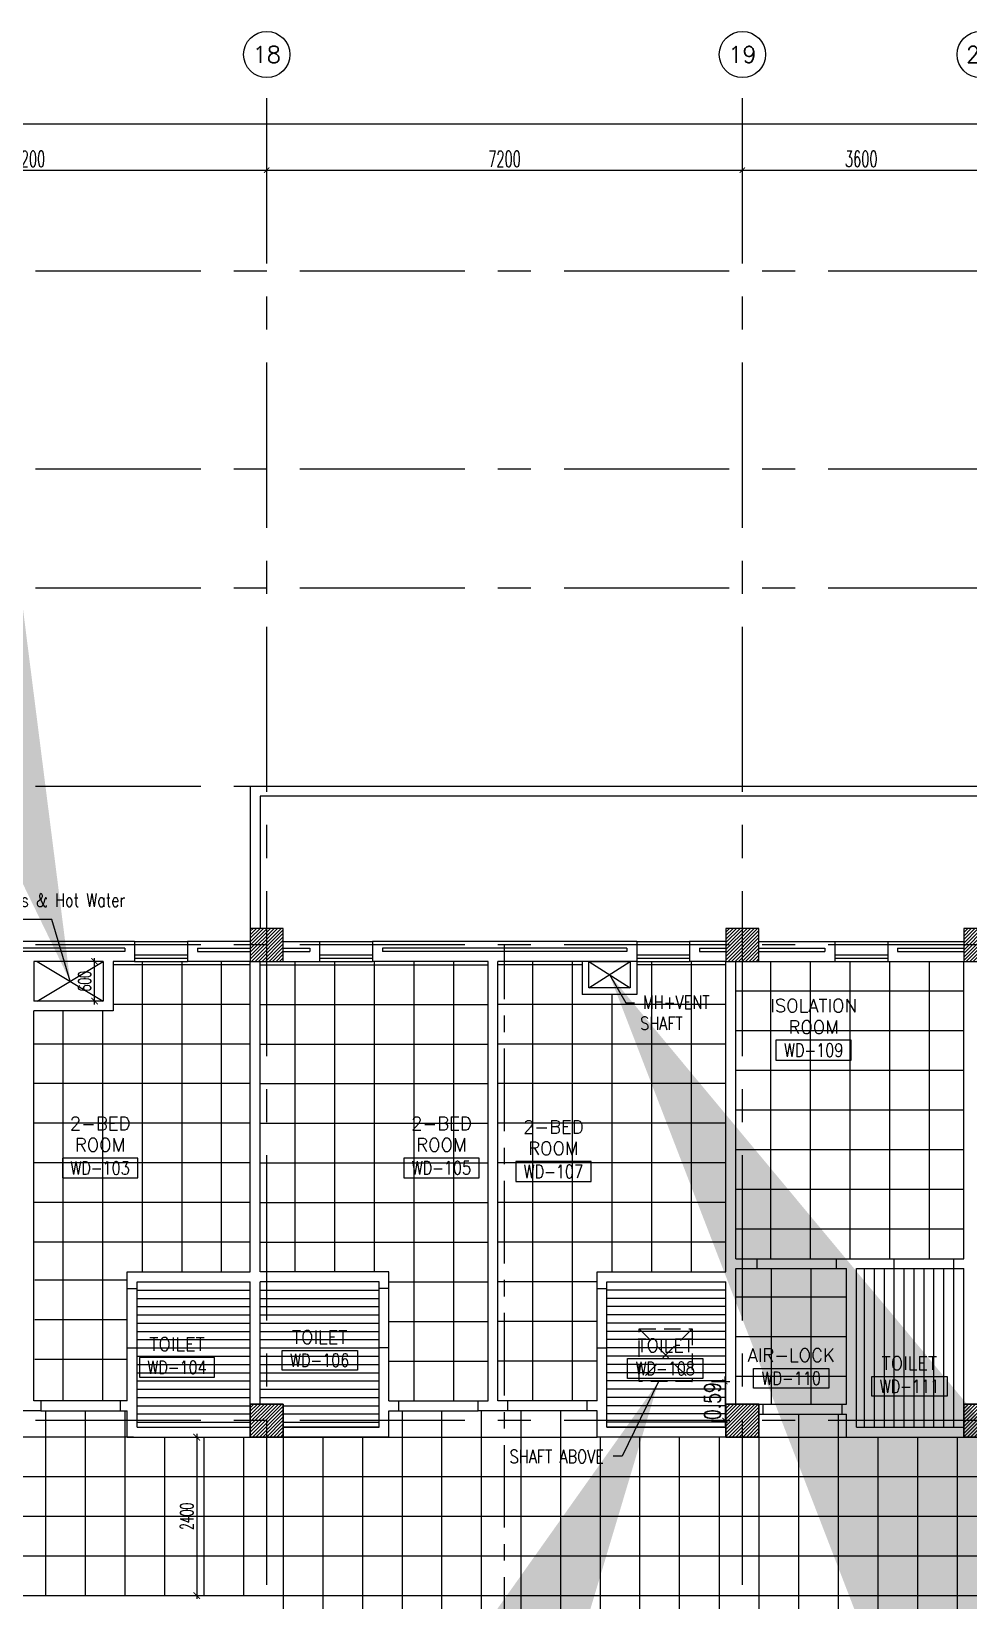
# Model space of a CAD drawing. Extents: x 88852.7 to 88945.7, y 39921.6 to 40001.1.
# Drawn here: x 88906.45 to 88920.63, y 39977.37 to 40001.13 of the extents above; entities that cross this region are included whole.
import ezdxf
from ezdxf.enums import TextEntityAlignment as Align

# ---------------------------------------------------------------- set-up
doc = ezdxf.new("R2010")
doc.units = 0
doc.header["$MEASUREMENT"] = 0
doc.header["$PDMODE"] = 34
for name, pattern in [('CENTER', [2, 1.25, -0.25, 0.25, -0.25]), ('CENTERX2', [4, 2.5, -0.5, 0.5, -0.5]), ('HIDDEN', [0.375, 0.25, -0.125])]:
    doc.linetypes.add(name, pattern=pattern)
doc.layers.get('0').update_dxf_attribs({"color": 4, "linetype": 'CONTINUOUS'})
doc.layers.get('DEFPOINTS').update_dxf_attribs({"linetype": 'CONTINUOUS'})
for name, color, linetype in [('AX-CR', 2, 'CONTINUOUS'), ('AX-DIM', 4, 'CONTINUOUS'), ('AX-TXT', 2, 'CONTINUOUS'), ('AXES', 11, 'CENTERX2'), ('AXES1', 11, 'CENTER'), ('CEILING', 4, 'CONTINUOUS'), ('COL', 2, 'CONTINUOUS'), ('DIM', 4, 'CONTINUOUS'), ('HAT', 11, 'CONTINUOUS'), ('INSUL', 4, 'CONTINUOUS'), ('PROJ-L', 3, 'CONTINUOUS'), ('RM-BOX', 11, 'CONTINUOUS'), ('RM-NAME', 11, 'CONTINUOUS'), ('RM-NO', 11, 'CONTINUOUS'), ('SHAFT', 4, 'CONTINUOUS'), ('WALL', 2, 'CONTINUOUS'), ('WIN', 3, 'CONTINUOUS')]:
    doc.layers.add(name, color=color, linetype=linetype)
doc.styles.add('ROMANS', font='ROMANS.shx', dxfattribs={"width": 0.6})
doc.styles.add('SIMPLEX', font='simplex.shx', dxfattribs={"width": 0.8})
doc.dimstyles.new('DIM-OUT', dxfattribs={"dimscale": 0, "dimtxt": 0.24, "dimasz": 0.08, "dimexe": 0.02, "dimexo": 0.02, "dimgap": 0.05, "dimtad": 1, "dimdec": 0, "dimlfac": 1000, "dimzin": 0, "dimtxsty": 'ROMANS', "dimblk1": 'ARCHTICK', "dimblk2": 'ARCHTICK', "dimsah": 1, "dimcen": 0.01, "dimdle": 0.08, "dimclrd": 4, "dimclre": 4, "dimclrt": 2, "dimazin": 3, "dimtp": 2, "dimtm": 2, "dimtfac": 0.114286, "dimtdec": 0, "dimtix": 1, "dimtmove": 0, "dimatfit": 3, "dimtolj": 1, "dimtzin": 0})
doc.dimstyles.new('DIM7', dxfattribs={"dimtxt": 0.24, "dimasz": 0.08, "dimexe": 0.07, "dimexo": 0.05, "dimgap": 0.07, "dimtad": 1, "dimzin": 0, "dimtxsty": 'SIMPLEX', "dimblk": 'ARCHTICK', "dimcen": 0.05, "dimdle": 0.05, "dimclrd": 4, "dimclre": 4, "dimclrt": 2, "dimazin": 3, "dimtp": 2, "dimtm": 2, "dimtfac": 0.114286, "dimtix": 1, "dimtmove": 0, "dimatfit": 3, "dimtolj": 1, "dimtzin": 0})
doc.dimstyles.new('STANDARD_IN', dxfattribs={"dimtxt": 0.2, "dimasz": 0.1, "dimexe": 0.07, "dimexo": 0.07, "dimgap": 0.05, "dimtad": 1, "dimdec": 0, "dimlfac": 1000, "dimzin": 0, "dimtxsty": 'ROMANS', "dimblk": 'ARCHTICK', "dimcen": 0.05, "dimdle": 0.05, "dimclrd": 4, "dimclre": 4, "dimclrt": 2, "dimazin": 3, "dimtfac": 1, "dimtdec": 0, "dimtmove": 0, "dimatfit": 3, "dimtolj": 1, "dimtzin": 0})

# ---------------------------------------------------------------- blocks, each defined once
blk = doc.blocks.new('_ARCHTICK')
at = {"color": 0, "linetype": 'BYBLOCK', "const_width": 0.15}
blk.add_lwpolyline([(-0.5, -0.5), (0.5, 0.5)], dxfattribs=at)
blk = doc.blocks.new('*D379')
at = {"layer": 'AX-DIM', "color": 4}
for p, q in [((88860.77, 39995.09), (88860.77, 39999.748)), ((88935.46, 39987.57), (88935.46, 39999.748)), ((88860.69, 39999.728), (88935.54, 39999.728))]:
    blk.add_line(p, q, dxfattribs=at)
at = {"layer": 'DEFPOINTS', "color": 0}
for p in [(88935.46, 39999.728), (88860.77, 39995.07), (88935.46, 39987.55)]:
    blk.add_point(p, dxfattribs=at)
at = {"layer": 'AX-DIM', "color": 4, "xscale": 0.08, "yscale": 0.08, "zscale": 0.08, "rotation": 180}
blk.add_blockref('_ARCHTICK', (88860.77, 39999.728), dxfattribs=at)
at = {"layer": 'AX-DIM', "color": 4, "xscale": 0.08, "yscale": 0.08, "zscale": 0.08}
blk.add_blockref('_ARCHTICK', (88935.46, 39999.728), dxfattribs=at)
at = {"layer": 'AX-DIM', "color": 2, "insert": (88898.115, 39999.898), "char_height": 0.24, "attachment_point": 5, "style": 'ROMANS'}
blk.add_mtext('\\A1;74690', dxfattribs=at)
blk = doc.blocks.new('*D46')
at = {"layer": 'AX-DIM', "color": 4}
for p, q in [((88917.21, 39998.648), (88917.21, 39999.048)), ((88920.81, 39998.648), (88920.81, 39999.048)), ((88917.13, 39999.028), (88920.89, 39999.028))]:
    blk.add_line(p, q, dxfattribs=at)
at = {"layer": 'DEFPOINTS', "color": 0}
for p in [(88920.81, 39999.028), (88917.21, 39998.628), (88920.81, 39998.628)]:
    blk.add_point(p, dxfattribs=at)
at = {"layer": 'AX-DIM', "color": 4, "xscale": 0.08, "yscale": 0.08, "zscale": 0.08, "rotation": 180}
blk.add_blockref('_ARCHTICK', (88917.21, 39999.028), dxfattribs=at)
at = {"layer": 'AX-DIM', "color": 4, "xscale": 0.08, "yscale": 0.08, "zscale": 0.08}
blk.add_blockref('_ARCHTICK', (88920.81, 39999.028), dxfattribs=at)
at = {"layer": 'AX-DIM', "color": 2, "insert": (88919.01, 39999.198), "char_height": 0.24, "attachment_point": 5, "style": 'ROMANS'}
blk.add_mtext('\\A1;3600', dxfattribs=at)
blk = doc.blocks.new('*D44')
at = {"layer": 'AX-DIM', "color": 4}
for p, q in [((88902.81, 39998.648), (88902.81, 39999.048)), ((88910.01, 39998.648), (88910.01, 39999.048)), ((88902.73, 39999.028), (88910.09, 39999.028))]:
    blk.add_line(p, q, dxfattribs=at)
at = {"layer": 'DEFPOINTS', "color": 0}
for p in [(88910.01, 39999.028), (88902.81, 39998.628), (88910.01, 39998.628)]:
    blk.add_point(p, dxfattribs=at)
at = {"layer": 'AX-DIM', "color": 4, "xscale": 0.08, "yscale": 0.08, "zscale": 0.08, "rotation": 180}
blk.add_blockref('_ARCHTICK', (88902.81, 39999.028), dxfattribs=at)
at = {"layer": 'AX-DIM', "color": 4, "xscale": 0.08, "yscale": 0.08, "zscale": 0.08}
blk.add_blockref('_ARCHTICK', (88910.01, 39999.028), dxfattribs=at)
at = {"layer": 'AX-DIM', "color": 2, "insert": (88906.41, 39999.198), "char_height": 0.24, "attachment_point": 5, "style": 'ROMANS'}
blk.add_mtext('\\A1;7200', dxfattribs=at)
blk = doc.blocks.new('*D43')
at = {"layer": 'AX-DIM', "color": 4}
for p, q in [((88910.01, 39998.648), (88910.01, 39999.048)), ((88917.21, 39998.648), (88917.21, 39999.048)), ((88909.93, 39999.028), (88917.29, 39999.028))]:
    blk.add_line(p, q, dxfattribs=at)
at = {"layer": 'DEFPOINTS', "color": 0}
for p in [(88917.21, 39999.028), (88910.01, 39998.628), (88917.21, 39998.628)]:
    blk.add_point(p, dxfattribs=at)
at = {"layer": 'AX-DIM', "color": 4, "xscale": 0.08, "yscale": 0.08, "zscale": 0.08, "rotation": 180}
blk.add_blockref('_ARCHTICK', (88910.01, 39999.028), dxfattribs=at)
at = {"layer": 'AX-DIM', "color": 4, "xscale": 0.08, "yscale": 0.08, "zscale": 0.08}
blk.add_blockref('_ARCHTICK', (88917.21, 39999.028), dxfattribs=at)
at = {"layer": 'AX-DIM', "color": 2, "insert": (88913.61, 39999.198), "char_height": 0.24, "attachment_point": 5, "style": 'ROMANS'}
blk.add_mtext('\\A1;7200', dxfattribs=at)
blk = doc.blocks.new('*D152')
at = {"layer": 'DEFPOINTS', "color": 0, "linetype": 'BYBLOCK'}
for p in [(88908.413, 39979.85), (88908.413, 39977.45), (88908.95, 39977.45)]:
    blk.add_point(p, dxfattribs=at)
at = {"layer": 'DIM', "color": 4, "linetype": 'BYBLOCK'}
for p, q in [((88908.483, 39979.85), (88909.02, 39979.85)), ((88908.95, 39979.9), (88908.95, 39977.4)), ((88908.483, 39977.45), (88909.02, 39977.45))]:
    blk.add_line(p, q, dxfattribs=at)
at = {"layer": 'DIM', "color": 4, "linetype": 'BYBLOCK', "xscale": 0.1, "yscale": 0.1, "zscale": 0.1}
for p, rotation in [((88908.95, 39979.85), 90), ((88908.95, 39977.45), 270)]:
    blk.add_blockref('_ARCHTICK', p, dxfattribs=dict(at, rotation=rotation))
at = {"layer": 'DIM', "color": 2, "linetype": 'BYBLOCK', "insert": (88908.8, 39978.65), "char_height": 0.2, "attachment_point": 5, "rotation": 90, "style": 'ROMANS'}
blk.add_mtext('\\A1;2400', dxfattribs=at)
blk = doc.blocks.new('*D151')
at = {"layer": 'DEFPOINTS', "color": 0, "linetype": 'BYBLOCK'}
for p in [(88907.404, 39987.05), (88907.535, 39987.05), (88907.535, 39986.45)]:
    blk.add_point(p, dxfattribs=at)
at = {"layer": 'DIM', "color": 4, "linetype": 'BYBLOCK'}
for p, q in [((88907.465, 39987.05), (88907.334, 39987.05)), ((88907.404, 39986.4), (88907.404, 39987.1)), ((88907.465, 39986.45), (88907.334, 39986.45))]:
    blk.add_line(p, q, dxfattribs=at)
at = {"layer": 'DIM', "color": 4, "linetype": 'BYBLOCK', "xscale": 0.1, "yscale": 0.1, "zscale": 0.1}
for p, rotation in [((88907.404, 39987.05), 90), ((88907.404, 39986.45), 270)]:
    blk.add_blockref('_ARCHTICK', p, dxfattribs=dict(at, rotation=rotation))
at = {"layer": 'DIM', "color": 2, "linetype": 'BYBLOCK', "insert": (88907.254, 39986.75), "char_height": 0.2, "attachment_point": 5, "rotation": 90, "style": 'ROMANS'}
blk.add_mtext('\\A1;600', dxfattribs=at)
blk = doc.blocks.new('*X127')
at = {"color": 0}
for p, q in [((238729, 177104), (239214, 177590)), ((238729, 177157), (239161, 177590)), ((238729, 177210), (239108, 177590)), ((238729, 177263), (239055, 177590)), ((238729, 177316), (239002, 177590)), ((238729, 177369), (238949, 177590)), ((238729, 177422), (238896, 177590)), ((238729, 177475), (238843, 177590)), ((238729, 177528), (238790, 177590)), ((238729, 177581), (238737, 177590)), ((238767, 177090), (239229, 177551)), ((238820, 177090), (239229, 177498)), ((238873, 177090), (239229, 177445)), ((238926, 177090), (239229, 177392)), ((238979, 177090), (239229, 177339)), ((239032, 177090), (239229, 177286)), ((239085, 177090), (239229, 177233)), ((239138, 177090), (239229, 177180)), ((239191, 177090), (239229, 177127))]:
    blk.add_line(p, q, dxfattribs=at)
blk = doc.blocks.new('*X128')
at = {"color": 0}
for p, q in [((235129, 177110), (235608, 177590)), ((235129, 177163), (235555, 177590)), ((235129, 177217), (235502, 177590)), ((235129, 177270), (235449, 177590)), ((235129, 177323), (235396, 177590)), ((235129, 177376), (235343, 177590)), ((235129, 177429), (235290, 177590)), ((235129, 177482), (235237, 177590)), ((235129, 177535), (235184, 177590)), ((235161, 177090), (235629, 177557)), ((235214, 177090), (235629, 177504)), ((235267, 177090), (235629, 177451)), ((235320, 177090), (235629, 177398)), ((235373, 177090), (235629, 177345)), ((235426, 177090), (235629, 177292)), ((235479, 177090), (235629, 177239)), ((235532, 177090), (235629, 177186)), ((235585, 177090), (235629, 177133))]:
    blk.add_line(p, q, dxfattribs=at)
blk = doc.blocks.new('RM1')
at = {"layer": 'RM-BOX'}
blk.add_lwpolyline([(570, -200), (-570, -200), (-570, -500), (570, -500)], close=True, dxfattribs=at)
at = {"layer": 'RM-NAME', "style": 'ROMANS'}
blk.add_attdef('ROOMNAME1', text='', height=200, dxfattribs=at).set_placement((0, 324), align=Align.MIDDLE)
blk = doc.blocks.new('*X131')
at = {"color": 0}
for p, q in [((235129, 169898), (235620, 170390)), ((235129, 169951), (235567, 170390)), ((235129, 170004), (235514, 170390)), ((235129, 170057), (235461, 170390)), ((235129, 170110), (235408, 170390)), ((235129, 170163), (235355, 170390)), ((235129, 170216), (235302, 170390)), ((235129, 170269), (235249, 170390)), ((235129, 170322), (235196, 170390)), ((235129, 170375), (235143, 170390)), ((235173, 169890), (235629, 170345)), ((235226, 169890), (235629, 170292)), ((235279, 169890), (235629, 170239)), ((235332, 169890), (235629, 170186)), ((235385, 169890), (235629, 170133)), ((235439, 169890), (235629, 170080)), ((235492, 169890), (235629, 170027)), ((235545, 169890), (235629, 169974)), ((235598, 169890), (235629, 169921))]:
    blk.add_line(p, q, dxfattribs=at)
blk = doc.blocks.new('COL50')
at = {"layer": 'COL'}
blk.add_lwpolyline([(-250, 250), (-250, -250), (250, -250), (250, 250)], close=True, dxfattribs=at)
blk = doc.blocks.new('*X132')
at = {"color": 0}
for p, q in [((238727, 169890), (239227, 170390)), ((238729, 169945), (239174, 170390)), ((238729, 169998), (239121, 170390)), ((238729, 170051), (239067, 170390)), ((238729, 170104), (239014, 170390)), ((238729, 170157), (238961, 170390)), ((238729, 170210), (238908, 170390)), ((238729, 170263), (238855, 170390)), ((238729, 170316), (238802, 170390)), ((238729, 170369), (238749, 170390)), ((238780, 169890), (239229, 170339)), ((238833, 169890), (239229, 170286)), ((238886, 169890), (239229, 170233)), ((238939, 169890), (239229, 170180)), ((238992, 169890), (239229, 170127)), ((239045, 169890), (239229, 170074)), ((239098, 169890), (239229, 170020)), ((239151, 169890), (239229, 169967)), ((239204, 169890), (239229, 169914))]:
    blk.add_line(p, q, dxfattribs=at)
blk = doc.blocks.new('*D408')
at = {"layer": 'DEFPOINTS', "color": 0, "linetype": 'BYBLOCK'}
for p in [(88916.692, 39980.689), (88916.692, 39980.1), (88916.948, 39980.1)]:
    blk.add_point(p, dxfattribs=at)
at = {"layer": 'SHAFT', "color": 4, "linetype": 'BYBLOCK'}
for p, q in [((88916.948, 39980.689), (88916.948, 39980.769)), ((88916.742, 39980.689), (88917.018, 39980.689)), ((88916.948, 39980.689), (88916.948, 39980.1)), ((88916.742, 39980.1), (88917.018, 39980.1)), ((88916.948, 39980.1), (88916.948, 39980.02))]:
    blk.add_line(p, q, dxfattribs=at)
at = {"layer": 'SHAFT', "color": 4, "linetype": 'BYBLOCK', "xscale": 0.08, "yscale": 0.08, "zscale": 0.08}
for p, rotation in [((88916.948, 39980.689), 270), ((88916.948, 39980.1), 90)]:
    blk.add_blockref('_ARCHTICK', p, dxfattribs=dict(at, rotation=rotation))
at = {"layer": 'SHAFT', "color": 2, "linetype": 'BYBLOCK', "insert": (88916.758, 39980.394), "char_height": 0.24, "attachment_point": 5, "rotation": 90, "style": 'SIMPLEX'}
blk.add_mtext('\\A1;0.59', dxfattribs=at)
blk = doc.blocks.new('*X129')
at = {"color": 0}
for p, q in [((227929, 177123), (228395, 177590)), ((227929, 177176), (228342, 177590)), ((227929, 177229), (228289, 177590)), ((227929, 177282), (228236, 177590)), ((227929, 177335), (228183, 177590)), ((227929, 177388), (228130, 177590)), ((227929, 177441), (228077, 177590)), ((227929, 177494), (228024, 177590)), ((227929, 177547), (227971, 177590)), ((227948, 177090), (228429, 177570)), ((228001, 177090), (228429, 177517)), ((228054, 177090), (228429, 177464)), ((228107, 177090), (228429, 177411)), ((228161, 177090), (228429, 177358)), ((228214, 177090), (228429, 177305)), ((228267, 177090), (228429, 177252)), ((228320, 177090), (228429, 177199)), ((228373, 177090), (228429, 177146))]:
    blk.add_line(p, q, dxfattribs=at)
blk = doc.blocks.new('*X130')
at = {"color": 0}
for p, q in [((227929, 169910), (228408, 170390)), ((227929, 169963), (228355, 170390)), ((227929, 170017), (228302, 170390)), ((227929, 170070), (228249, 170390)), ((227929, 170123), (228196, 170390)), ((227929, 170176), (228143, 170390)), ((227929, 170229), (228090, 170390)), ((227929, 170282), (228037, 170390)), ((227929, 170335), (227984, 170390)), ((227961, 169890), (228429, 170357)), ((228014, 169890), (228429, 170304)), ((228067, 169890), (228429, 170251)), ((228120, 169890), (228429, 170198)), ((228173, 169890), (228429, 170145)), ((228226, 169890), (228429, 170092)), ((228279, 169890), (228429, 170039)), ((228332, 169890), (228429, 169986)), ((228385, 169890), (228429, 169933))]:
    blk.add_line(p, q, dxfattribs=at)
blk = doc.blocks.new('AXU')
at = {"layer": 'AX-CR'}
blk.add_circle((0, 350), 350, dxfattribs=at)

msp = doc.modelspace()

# ---------------------------------------------------------------- linework, layer by layer
at = {"layer": 'AXES'}
for p, q in [((88910.0103, 39921.6153), (88910.0103, 40000.4279)), ((88917.2103, 39921.6153), (88917.2103, 40000.4279)), ((88945.0103, 39997.4996), (88876.9703, 39997.4996)), ((88945.0103, 39994.4996), (88876.9703, 39994.4996)), ((88945.0103, 39992.6996), (88876.9703, 39992.6996)), ((88945.0103, 39989.6996), (88876.9703, 39989.6996)), ((88945.0103, 39987.2996), (88876.9703, 39987.2996)), ((88945.0103, 39980.0996), (88876.9703, 39980.0996))]:
    msp.add_line(p, q, dxfattribs=at)
at = {"layer": 'AXES1'}
msp.add_line((88913.6103, 39928.4796), (88913.6103, 39987.2996), dxfattribs=at)
at = {"layer": 'CEILING', "linetype": 'BYBLOCK', "ltscale": 0.3}
for p, q in [((88909.7603, 39986.9996), (88907.6853, 39986.9996)), ((88909.9103, 39986.9996), (88913.3603, 39986.9996)), ((88910.4353, 39987.0496), (88910.4353, 39982.3496)), ((88911.0353, 39987.0496), (88911.0353, 39982.3496)), ((88911.6353, 39987.0496), (88911.6353, 39982.3496)), ((88912.2353, 39987.0496), (88912.2353, 39980.3996)), ((88912.8353, 39987.0496), (88912.8353, 39980.3996)), ((88914.7853, 39986.9996), (88913.5103, 39986.9996)), ((88914.0353, 39987.0496), (88914.0353, 39980.3996)), ((88914.6353, 39987.0496), (88914.6353, 39980.3996)), ((88916.9603, 39986.9996), (88915.6103, 39986.9996)), ((88915.8353, 39987.0496), (88915.8353, 39982.3496)), ((88916.4353, 39987.0496), (88916.4353, 39982.3496)), ((88917.6353, 39987.0496), (88917.6353, 39982.5496)), ((88918.2353, 39987.0496), (88918.2353, 39982.5496)), ((88918.8353, 39987.0496), (88918.8353, 39982.5496)), ((88919.4353, 39987.0496), (88919.4353, 39982.5496)), ((88920.0353, 39987.0496), (88920.0353, 39982.5496)), ((88915.2353, 39986.5496), (88915.2353, 39982.3496)), ((88920.5603, 39986.5996), (88917.1103, 39986.5996)), ((88909.7603, 39986.3996), (88907.6853, 39986.3996)), ((88909.9103, 39986.3996), (88913.3603, 39986.3996)), ((88916.9603, 39986.3996), (88913.5103, 39986.3996)), ((88920.5603, 39985.9996), (88917.1103, 39985.9996)), ((88909.7603, 39985.7996), (88906.4853, 39985.7996)), ((88909.9103, 39985.7996), (88913.3603, 39985.7996)), ((88916.9603, 39985.7996), (88913.5103, 39985.7996)), ((88920.5603, 39985.3996), (88917.1103, 39985.3996)), ((88909.7603, 39985.1996), (88906.4853, 39985.1996)), ((88909.9103, 39985.1996), (88913.3603, 39985.1996)), ((88916.9603, 39985.1996), (88913.5103, 39985.1996)), ((88920.5603, 39984.7996), (88917.1103, 39984.7996)), ((88909.7603, 39984.5996), (88906.4853, 39984.5996)), ((88909.9103, 39984.5996), (88913.3603, 39984.5996)), ((88916.9603, 39984.5996), (88913.5103, 39984.5996)), ((88920.5603, 39984.1996), (88917.1103, 39984.1996)), ((88909.7603, 39983.9996), (88906.4853, 39983.9996)), ((88909.9103, 39983.9996), (88913.3603, 39983.9996)), ((88916.9603, 39983.9996), (88913.5103, 39983.9996)), ((88920.5603, 39983.5996), (88917.1103, 39983.5996)), ((88909.7603, 39983.3996), (88906.4853, 39983.3996)), ((88909.9103, 39983.3996), (88913.3603, 39983.3996)), ((88916.9603, 39983.3996), (88913.5103, 39983.3996)), ((88920.5603, 39982.9996), (88917.1103, 39982.9996)), ((88909.7603, 39982.7996), (88906.4853, 39982.7996)), ((88909.9103, 39982.7996), (88913.3603, 39982.7996)), ((88916.9603, 39982.7996), (88913.5103, 39982.7996)), ((88907.8978, 39982.2246), (88906.4978, 39982.2246)), ((88911.8603, 39982.1996), (88913.3603, 39982.1996)), ((88915.0103, 39982.1996), (88913.5103, 39982.1996)), ((88917.6478, 39982.3996), (88917.6478, 39980.3484)), ((88918.2478, 39982.3996), (88918.2478, 39980.3484)), ((88919.0603, 39979.9996), (88919.0603, 39982.3996)), ((88919.2103, 39979.9996), (88919.2103, 39982.3996)), ((88919.3603, 39979.9996), (88919.3603, 39982.3996)), ((88919.5103, 39979.9996), (88919.5103, 39982.3996)), ((88919.6603, 39979.9996), (88919.6603, 39982.3996)), ((88919.8103, 39979.9996), (88919.8103, 39982.3996)), ((88919.9603, 39979.9996), (88919.9603, 39982.3996)), ((88920.1103, 39979.9996), (88920.1103, 39982.3996)), ((88920.2603, 39979.9996), (88920.2603, 39982.3996)), ((88920.4103, 39979.9996), (88920.4103, 39982.3996)), ((88908.0478, 39982.0746), (88909.7603, 39982.0746)), ((88908.0478, 39981.9496), (88909.7603, 39981.9496)), ((88909.9103, 39982.0746), (88911.7103, 39982.0746)), ((88909.9103, 39981.9496), (88911.7103, 39981.9496)), ((88916.9603, 39982.0746), (88915.1603, 39982.0746)), ((88916.9603, 39981.9496), (88915.1603, 39981.9496)), ((88917.1103, 39981.974), (88918.7853, 39981.974)), ((88908.0478, 39981.8246), (88909.7603, 39981.8246)), ((88908.0478, 39981.6996), (88909.7603, 39981.6996)), ((88909.9103, 39981.8246), (88911.7103, 39981.8246)), ((88909.9103, 39981.6996), (88911.7103, 39981.6996)), ((88916.9603, 39981.8246), (88915.1603, 39981.8246)), ((88916.9603, 39981.6996), (88915.1603, 39981.6996)), ((88907.8978, 39981.6246), (88906.4978, 39981.6246)), ((88908.0478, 39981.5746), (88909.7603, 39981.5746)), ((88909.9103, 39981.5746), (88911.7103, 39981.5746)), ((88911.8603, 39981.5996), (88913.3603, 39981.5996)), ((88915.0103, 39981.5996), (88913.5103, 39981.5996)), ((88916.9603, 39981.5746), (88915.1603, 39981.5746)), ((88908.0478, 39981.4496), (88909.7603, 39981.4496)), ((88908.0478, 39981.3246), (88909.7603, 39981.3246)), ((88909.9103, 39981.4496), (88911.7103, 39981.4496)), ((88909.9103, 39981.3246), (88911.7103, 39981.3246)), ((88916.9603, 39981.4496), (88915.1603, 39981.4496)), ((88916.9603, 39981.3246), (88915.1603, 39981.3246)), ((88917.1103, 39981.374), (88918.7853, 39981.374)), ((88907.8978, 39981.0246), (88906.4978, 39981.0246)), ((88908.0478, 39981.1996), (88909.7603, 39981.1996)), ((88908.0478, 39981.0746), (88909.7603, 39981.0746)), ((88909.9103, 39981.1996), (88911.7103, 39981.1996)), ((88909.9103, 39981.0746), (88911.7103, 39981.0746)), ((88911.8603, 39980.9996), (88913.3603, 39980.9996)), ((88915.0103, 39980.9996), (88913.5103, 39980.9996)), ((88916.9603, 39981.1996), (88915.1603, 39981.1996)), ((88916.9603, 39981.0746), (88915.1603, 39981.0746)), ((88908.0478, 39980.9496), (88909.7603, 39980.9496)), ((88908.0478, 39980.8246), (88909.7603, 39980.8246)), ((88909.9103, 39980.9496), (88911.7103, 39980.9496)), ((88909.9103, 39980.8246), (88911.7103, 39980.8246)), ((88916.9603, 39980.9496), (88915.1603, 39980.9496)), ((88916.9603, 39980.8246), (88915.1603, 39980.8246)), ((88917.1103, 39980.774), (88918.7853, 39980.774)), ((88908.0478, 39980.6996), (88909.7603, 39980.6996)), ((88908.0478, 39980.5746), (88909.7603, 39980.5746)), ((88909.9103, 39980.6996), (88911.7103, 39980.6996)), ((88909.9103, 39980.5746), (88911.7103, 39980.5746)), ((88916.9603, 39980.6996), (88915.1603, 39980.6996)), ((88916.9603, 39980.5746), (88915.1603, 39980.5746)), ((88908.0478, 39980.4496), (88909.7603, 39980.4496)), ((88908.0478, 39980.3246), (88909.7603, 39980.3246)), ((88909.9103, 39980.4496), (88911.7103, 39980.4496)), ((88910.2603, 39980.3246), (88911.7103, 39980.3246)), ((88916.9603, 39980.4496), (88915.1603, 39980.4496)), ((88916.9603, 39980.3246), (88915.1603, 39980.3246)), ((88908.0478, 39980.1996), (88909.7603, 39980.1996)), ((88908.0478, 39980.0746), (88909.7603, 39980.0746)), ((88910.2603, 39980.1996), (88911.7103, 39980.1996)), ((88910.2603, 39980.0746), (88911.7103, 39980.0746)), ((88916.9603, 39980.1996), (88915.1603, 39980.1996)), ((88916.9603, 39980.0746), (88915.1603, 39980.0746)), ((88907.9913, 39979.8496), (88903.1103, 39979.8496)), ((88934.9603, 39979.2496), (88903.4853, 39979.2496)), ((88934.9603, 39978.6496), (88903.4853, 39978.6496)), ((88934.9603, 39978.0496), (88903.4853, 39978.0496))]:
    msp.add_line(p, q, dxfattribs=at)
at = {"layer": 'CEILING', "linetype": 'CONTINUOUS'}
for p, q in [((88908.1228, 39987.0496), (88908.1228, 39982.3496)), ((88908.7228, 39987.0496), (88908.7228, 39982.3496)), ((88909.3228, 39987.0496), (88909.3228, 39982.3496)), ((88906.9228, 39986.2996), (88906.9228, 39980.3996)), ((88907.5228, 39986.2996), (88907.5228, 39980.3996)), ((88906.6603, 39980.2496), (88906.6603, 39977.4496)), ((88907.2603, 39980.2496), (88907.2603, 39977.4496)), ((88907.8603, 39980.2496), (88907.8603, 39977.4496)), ((88912.0603, 39980.2496), (88912.0603, 39963.3096)), ((88912.6603, 39976.7496), (88912.6603, 39980.2496)), ((88913.2603, 39976.7496), (88913.2603, 39980.2496)), ((88913.8603, 39976.7496), (88913.8603, 39980.2496)), ((88914.4603, 39976.7496), (88914.4603, 39980.2496)), ((88918.0603, 39980.1984), (88918.0603, 39962.1746)), ((88918.6603, 39980.1984), (88918.6603, 39962.1746)), ((88908.4603, 39979.8496), (88908.4603, 39977.4496)), ((88909.0603, 39979.8496), (88909.0603, 39977.4496)), ((88909.6603, 39979.8496), (88909.6603, 39977.4496)), ((88910.2603, 39979.8496), (88910.2603, 39977.4496)), ((88910.8603, 39979.8496), (88910.8603, 39963.3096)), ((88911.4603, 39979.8496), (88911.4603, 39963.3096)), ((88911.8603, 39979.8496), (88915.0103, 39979.8496)), ((88915.0603, 39976.7496), (88915.0603, 39979.8496)), ((88915.6603, 39976.7496), (88915.6603, 39979.8496)), ((88916.2603, 39976.7496), (88916.2603, 39979.8496)), ((88916.8603, 39979.8496), (88916.8603, 39965.9496)), ((88917.4603, 39979.8496), (88918.7853, 39979.8496)), ((88917.4603, 39979.8496), (88917.4603, 39965.9496)), ((88919.2603, 39979.8496), (88919.2603, 39962.1746)), ((88919.8603, 39979.8496), (88919.8603, 39962.1746)), ((88920.4603, 39979.8496), (88920.4603, 39962.1746)), ((88910.2603, 39977.4496), (88927.7603, 39977.4496))]:
    msp.add_line(p, q, dxfattribs=at)
at = {"layer": 'COL'}
for points in [[(88910.2603, 39987.0496), (88910.2603, 39987.5496), (88909.7603, 39987.5496), (88909.7603, 39987.0496)], [(88917.4603, 39987.0496), (88917.4603, 39987.5496), (88916.9603, 39987.5496), (88916.9603, 39987.0496)], [(88921.0603, 39987.0496), (88921.0603, 39987.5496), (88920.5603, 39987.5496), (88920.5603, 39987.0496)]]:
    msp.add_lwpolyline(points, close=True, dxfattribs=at)
at = {"layer": 'INSUL'}
for p, q in [((88907.8603, 39987.2496), (88905.0103, 39987.2496)), ((88907.8603, 39987.1996), (88905.0103, 39987.1996)), ((88907.8603, 39987.2496), (88907.8603, 39987.1996)), ((88908.9603, 39987.2496), (88908.9603, 39987.1996)), ((88908.9603, 39987.2496), (88909.7603, 39987.2496)), ((88908.9603, 39987.1996), (88909.7603, 39987.1996)), ((88910.2603, 39987.2496), (88910.6603, 39987.2496)), ((88910.2603, 39987.1996), (88910.6603, 39987.1996)), ((88910.6603, 39987.2496), (88910.6603, 39987.1996)), ((88911.7603, 39987.2496), (88911.7603, 39987.1996)), ((88915.4603, 39987.2496), (88911.7603, 39987.2496)), ((88915.4603, 39987.1996), (88911.7603, 39987.1996)), ((88915.4603, 39987.2496), (88915.4603, 39987.1996)), ((88916.5603, 39987.2496), (88916.9603, 39987.2496)), ((88916.5603, 39987.2496), (88916.5603, 39987.1996)), ((88916.5603, 39987.1996), (88916.9603, 39987.1996)), ((88917.4603, 39987.2496), (88918.4603, 39987.2496)), ((88917.4603, 39987.1996), (88918.4603, 39987.1996)), ((88918.4603, 39987.2496), (88918.4603, 39987.1996)), ((88919.5603, 39987.2496), (88920.5603, 39987.2496)), ((88919.5603, 39987.2496), (88919.5603, 39987.1996)), ((88919.5603, 39987.1996), (88920.5603, 39987.1996))]:
    msp.add_line(p, q, dxfattribs=at)
at = {"layer": 'PROJ-L', "linetype": 'CONTINUOUS'}
for p, q in [((88909.7603, 39989.6996), (88909.7603, 39987.5496)), ((88928.2603, 39989.6996), (88909.7603, 39989.6996)), ((88909.9103, 39989.5496), (88909.9103, 39987.5496)), ((88928.1103, 39989.5496), (88909.9103, 39989.5496))]:
    msp.add_line(p, q, dxfattribs=at)
at = {"layer": 'SHAFT', "linetype": 'BYBLOCK'}
for p, q in [((88906.5353, 39987.0496), (88907.5353, 39986.4496)), ((88906.5353, 39986.4496), (88907.5353, 39987.0496))]:
    msp.add_line(p, q, dxfattribs=at)
at = {"layer": 'SHAFT', "color": 251, "linetype": 'BYBLOCK'}
for p, q in [((88914.8853, 39987.0496), (88915.5103, 39986.6496)), ((88914.8853, 39986.6496), (88915.5103, 39987.0496))]:
    msp.add_line(p, q, dxfattribs=at)
at = {"layer": 'SHAFT', "linetype": 'HIDDEN'}
for p, q in [((88915.6498, 39981.4891), (88916.4498, 39980.6891)), ((88916.4498, 39981.4891), (88915.6498, 39980.6891))]:
    msp.add_line(p, q, dxfattribs=at)
msp.add_lwpolyline([(88915.6498, 39981.4891), (88916.4498, 39981.4891), (88916.4498, 39980.6891), (88915.6498, 39980.6891)], close=True, dxfattribs=at)
at = {"layer": 'WALL'}
for p, q in [((88908.0103, 39987.3496), (88904.8603, 39987.3496)), ((88908.0103, 39987.3496), (88908.0103, 39987.0496)), ((88908.8103, 39987.3496), (88908.8103, 39987.0496)), ((88909.7603, 39987.3496), (88908.8103, 39987.3496)), ((88910.2603, 39987.3496), (88910.8103, 39987.3496)), ((88910.8103, 39987.3496), (88910.8103, 39987.0496)), ((88911.6103, 39987.3496), (88911.6103, 39987.0496)), ((88915.6103, 39987.3496), (88911.6103, 39987.3496)), ((88915.6103, 39987.3496), (88915.6103, 39987.0496)), ((88916.4103, 39987.3496), (88916.4103, 39987.0496)), ((88916.9603, 39987.3496), (88916.4103, 39987.3496)), ((88917.4603, 39987.3496), (88918.6103, 39987.3496)), ((88918.6103, 39987.3496), (88918.6103, 39987.0496)), ((88919.4103, 39987.3496), (88919.4103, 39987.0496)), ((88919.4103, 39987.3496), (88920.5603, 39987.3496)), ((88907.5353, 39987.0496), (88906.4853, 39987.0496)), ((88906.4853, 39987.0496), (88906.4853, 39986.4496)), ((88907.5353, 39987.0496), (88907.5353, 39986.4496)), ((88907.6853, 39987.0496), (88907.6853, 39986.2996)), ((88908.0103, 39987.0496), (88907.6853, 39987.0496)), ((88909.7603, 39987.0496), (88908.8103, 39987.0496)), ((88909.7603, 39982.3496), (88909.7603, 39987.0496)), ((88909.9103, 39982.3496), (88909.9103, 39987.0496)), ((88910.2603, 39987.0496), (88910.8103, 39987.0496)), ((88913.3603, 39987.0496), (88911.6103, 39987.0496)), ((88913.3603, 39980.3996), (88913.3603, 39987.0496)), ((88913.5103, 39980.3996), (88913.5103, 39987.0496)), ((88915.6103, 39987.0496), (88913.5103, 39987.0496)), ((88914.7853, 39987.0496), (88914.7853, 39986.5496)), ((88915.6103, 39987.0496), (88915.6103, 39986.5496)), ((88916.9603, 39987.0496), (88916.4103, 39987.0496)), ((88916.9603, 39982.3496), (88916.9603, 39987.0496)), ((88917.1103, 39982.5496), (88917.1103, 39987.0496)), ((88917.4603, 39987.0496), (88918.6103, 39987.0496)), ((88919.4103, 39987.0496), (88920.5603, 39987.0496)), ((88920.5603, 39982.5496), (88920.5603, 39987.0496)), ((88907.5353, 39986.4496), (88906.4853, 39986.4496)), ((88915.6103, 39986.5496), (88914.7853, 39986.5496)), ((88907.6853, 39986.2996), (88906.4853, 39986.2996)), ((88906.4853, 39980.3996), (88906.4853, 39986.2996)), ((88919.5103, 39982.3996), (88919.5103, 39982.5496)), ((88920.4103, 39982.3996), (88920.4103, 39982.5496)), ((88907.8978, 39982.0996), (88907.8978, 39982.3496)), ((88907.8978, 39982.3496), (88909.7603, 39982.3496)), ((88908.0478, 39982.0996), (88908.0478, 39982.1996)), ((88908.0478, 39982.1996), (88909.7603, 39982.1996)), ((88909.7603, 39980.3496), (88909.7603, 39982.1996)), ((88911.8603, 39982.3496), (88909.9103, 39982.3496)), ((88909.9103, 39980.3496), (88909.9103, 39982.1996)), ((88911.7103, 39982.1996), (88909.9103, 39982.1996)), ((88911.7103, 39982.0996), (88911.7103, 39982.1996)), ((88911.8603, 39982.0996), (88911.8603, 39982.3496)), ((88915.0103, 39982.0996), (88915.0103, 39982.3496)), ((88915.0103, 39982.3496), (88916.9603, 39982.3496)), ((88915.1603, 39982.0996), (88915.1603, 39982.1996)), ((88915.1603, 39982.1996), (88916.9603, 39982.1996)), ((88916.9603, 39980.3496), (88916.9603, 39982.1996)), ((88917.1103, 39980.3496), (88917.1103, 39982.3996)), ((88918.7853, 39980.3484), (88918.7853, 39982.3996)), ((88918.9353, 39979.9996), (88918.9353, 39982.3996)), ((88920.5603, 39980.3496), (88920.5603, 39982.3996)), ((88907.8978, 39982.0996), (88908.0478, 39982.0996)), ((88907.8978, 39980.3996), (88907.8978, 39982.0996)), ((88908.0478, 39979.9996), (88908.0478, 39982.0996)), ((88911.8603, 39982.0996), (88911.7103, 39982.0996)), ((88911.7103, 39979.9996), (88911.7103, 39982.0996)), ((88911.8603, 39980.3996), (88911.8603, 39982.0996)), ((88915.0103, 39982.0996), (88915.1603, 39982.0996)), ((88915.0103, 39980.3996), (88915.0103, 39982.0996)), ((88915.1603, 39979.9996), (88915.1603, 39982.0996)), ((88907.8978, 39981.1996), (88908.0478, 39981.1996)), ((88911.8603, 39981.1996), (88911.7103, 39981.1996)), ((88915.0103, 39981.1996), (88915.1603, 39981.1996)), ((88906.5915, 39980.2496), (88907.8978, 39980.2496)), ((88907.8978, 39979.8496), (88907.8978, 39980.2496)), ((88911.8603, 39979.8496), (88911.8603, 39980.2496)), ((88915.0103, 39979.8496), (88915.0103, 39980.2496)), ((88918.7853, 39979.8496), (88918.7853, 39980.1984)), ((88903.4853, 39977.4496), (88910.2603, 39977.4496))]:
    msp.add_line(p, q, dxfattribs=at)
at = {"layer": 'WALL', "linetype": 'BYBLOCK'}
for p, q in [((88917.1103, 39982.5496), (88917.4353, 39982.5496)), ((88917.4353, 39982.5496), (88920.4103, 39982.5496)), ((88920.4103, 39982.5496), (88920.5603, 39982.5496)), ((88917.1103, 39982.3996), (88917.4353, 39982.3996)), ((88917.4353, 39982.3996), (88918.7853, 39982.3996)), ((88918.9353, 39982.3996), (88920.4103, 39982.3996)), ((88920.4103, 39982.3996), (88920.5603, 39982.3996)), ((88906.5915, 39980.3996), (88906.4853, 39980.3996)), ((88906.5915, 39980.3996), (88906.5915, 39980.2496)), ((88907.8978, 39980.3996), (88906.5915, 39980.3996)), ((88907.7915, 39980.3996), (88907.7915, 39980.2496)), ((88911.8603, 39980.3996), (88913.2103, 39980.3996)), ((88913.2103, 39980.3996), (88913.3603, 39980.3996)), ((88913.6603, 39980.3996), (88913.5103, 39980.3996)), ((88915.0103, 39980.3996), (88913.6603, 39980.3996)), ((88917.4603, 39980.3484), (88917.5228, 39980.3484)), ((88917.5228, 39980.3484), (88918.7853, 39980.3484)), ((88906.5915, 39980.2496), (88906.229, 39980.2496)), ((88911.8603, 39980.2496), (88913.2103, 39980.2496)), ((88913.6603, 39980.2496), (88913.2103, 39980.2496)), ((88915.0103, 39980.2496), (88913.6603, 39980.2496)), ((88917.4603, 39980.1984), (88917.5228, 39980.1984)), ((88917.5228, 39980.1984), (88918.7853, 39980.1984)), ((88907.8978, 39979.8496), (88909.7603, 39979.8496)), ((88908.0478, 39979.9996), (88909.7603, 39979.9996)), ((88910.2603, 39979.9996), (88911.7103, 39979.9996)), ((88911.7103, 39979.9996), (88910.2603, 39979.9996)), ((88910.2603, 39979.8496), (88911.8603, 39979.8496)), ((88911.8603, 39979.8496), (88910.2603, 39979.8496)), ((88916.9603, 39979.8496), (88915.0103, 39979.8496)), ((88916.9603, 39979.9996), (88915.1603, 39979.9996)), ((88915.1603, 39979.9996), (88916.9603, 39979.9996)), ((88918.7853, 39979.8496), (88920.5603, 39979.8496)), ((88918.9353, 39979.9996), (88920.5603, 39979.9996)), ((88910.2603, 39977.4496), (88910.2603, 39975.3496))]:
    msp.add_line(p, q, dxfattribs=at)
at = {"layer": 'WALL', "color": 2, "linetype": 'BYBLOCK'}
for p, q in [((88917.4353, 39982.3996), (88917.4353, 39982.5496)), ((88918.6353, 39982.3996), (88918.6353, 39982.5496)), ((88912.0103, 39980.2496), (88912.0103, 39980.3996)), ((88913.2103, 39980.2496), (88913.2103, 39980.3996)), ((88913.6603, 39980.2496), (88913.6603, 39980.3996)), ((88914.8603, 39980.2496), (88914.8603, 39980.3996)), ((88917.5228, 39980.1984), (88917.5228, 39980.3484)), ((88918.7228, 39980.1984), (88918.7228, 39980.3484))]:
    msp.add_line(p, q, dxfattribs=at)
at = {"layer": 'WALL', "linetype": 'BYBLOCK', "ltscale": 0.3}
for points in [[(88910.2603, 39987.5496), (88909.7603, 39987.5496), (88909.7603, 39987.0496), (88910.2603, 39987.0496)], [(88917.4603, 39987.5496), (88916.9603, 39987.5496), (88916.9603, 39987.0496), (88917.4603, 39987.0496)], [(88921.0603, 39987.5496), (88920.5603, 39987.5496), (88920.5603, 39987.0496), (88921.0603, 39987.0496)], [(88910.2603, 39980.3496), (88909.7603, 39980.3496), (88909.7603, 39979.8496), (88910.2603, 39979.8496)], [(88917.4603, 39980.3496), (88916.9603, 39980.3496), (88916.9603, 39979.8496), (88917.4603, 39979.8496)], [(88921.0603, 39980.3496), (88920.5603, 39980.3496), (88920.5603, 39979.8496), (88921.0603, 39979.8496)]]:
    msp.add_lwpolyline(points, close=True, dxfattribs=at)
at = {"layer": 'WALL'}
msp.add_lwpolyline([(88914.8853, 39987.0496), (88915.5103, 39987.0496), (88915.5103, 39986.6496), (88914.8853, 39986.6496)], close=True, dxfattribs=at)
at = {"layer": 'WIN'}
for p, q in [((88908.0103, 39987.3496), (88908.8103, 39987.3496)), ((88910.8103, 39987.3496), (88911.6103, 39987.3496)), ((88915.6103, 39987.3496), (88916.4103, 39987.3496)), ((88918.6103, 39987.3496), (88919.4103, 39987.3496)), ((88908.0103, 39987.1496), (88908.8103, 39987.1496)), ((88908.0103, 39987.0996), (88908.8103, 39987.0996)), ((88908.0103, 39987.0496), (88908.8103, 39987.0496)), ((88910.8103, 39987.1496), (88911.6103, 39987.1496)), ((88910.8103, 39987.0996), (88911.6103, 39987.0996)), ((88910.8103, 39987.0496), (88911.6103, 39987.0496)), ((88915.6103, 39987.1496), (88916.4103, 39987.1496)), ((88915.6103, 39987.0996), (88916.4103, 39987.0996)), ((88915.6103, 39987.0496), (88916.4103, 39987.0496)), ((88918.6103, 39987.1496), (88919.4103, 39987.1496)), ((88918.6103, 39987.0996), (88919.4103, 39987.0996)), ((88918.6103, 39987.0496), (88919.4103, 39987.0496))]:
    msp.add_line(p, q, dxfattribs=at)

# ---------------------------------------------------------------- block references
at = {"layer": 'AXES'}
ref = msp.add_blockref('AXU', (88910.0103, 40000.4279), dxfattribs=dict(at, xscale=0.001, yscale=0.001, zscale=0.001))
ref.add_attrib('AX', '18', dxfattribs={"layer": 'AX-TXT', "height": 0.25, "style": 'ROMANS'}).set_placement((88910.0103, 40000.7779), align=Align.MIDDLE)
ref = msp.add_blockref('AXU', (88917.2103, 40000.4279), dxfattribs=dict(at, xscale=0.001, yscale=0.001, zscale=0.001))
ref.add_attrib('AX', '19', dxfattribs={"layer": 'AX-TXT', "height": 0.25, "style": 'ROMANS'}).set_placement((88917.2103, 40000.7779), align=Align.MIDDLE)
ref = msp.add_blockref('AXU', (88920.8103, 40000.4279), dxfattribs=dict(at, xscale=0.001, yscale=0.001, zscale=0.001))
ref.add_attrib('AX', '20', dxfattribs={"layer": 'AX-TXT', "height": 0.25, "style": 'ROMANS'}).set_placement((88920.8103, 40000.7779), align=Align.MIDDLE)
at = {"layer": 'COL', "xscale": -0.001, "yscale": 0.001, "zscale": 0.001}
for p in [(88910.0103, 39980.0996), (88917.2103, 39980.0996), (88920.8103, 39980.0996)]:
    msp.add_blockref('COL50', p, dxfattribs=at)
at = {"layer": 'HAT', "xscale": 0.001, "yscale": 0.001, "zscale": 0.001}
for name in ['*X129', '*X128', '*X127', '*X130', '*X131', '*X132']:
    msp.add_blockref(name, (88681.8317, 39809.9598), dxfattribs=at)
at = {"layer": 'RM-NAME'}
ref = msp.add_blockref('RM1', (88918.2892, 39986.0565), dxfattribs=dict(at, xscale=0.001, yscale=0.001, zscale=0.001))
ref.add_attrib('ROOMNO', 'WD-109', dxfattribs={"layer": 'RM-NO', "height": 0.2, "style": 'ROMANS', "width": 0.8}).set_placement((88918.2892, 39985.7065), align=Align.MIDDLE)
ref.add_attrib('ROOMNAME2', 'ROOM', dxfattribs={"height": 0.2, "style": 'ROMANS'}).set_placement((88918.2892, 39986.0565), align=Align.MIDDLE)
ref.add_attrib('ROOMNAME1', 'ISOLATION', dxfattribs={"height": 0.2, "style": 'ROMANS'}).set_placement((88918.2892, 39986.3803), align=Align.MIDDLE)
ref = msp.add_blockref('RM1', (88907.4876, 39984.2725), dxfattribs=dict(at, xscale=0.001, yscale=0.001, zscale=0.001))
ref.add_attrib('ROOMNO', 'WD-103', dxfattribs={"layer": 'RM-NO', "height": 0.2, "style": 'ROMANS', "width": 0.8}).set_placement((88907.4876, 39983.9225), align=Align.MIDDLE)
ref.add_attrib('ROOMNAME2', 'ROOM', dxfattribs={"height": 0.2, "style": 'ROMANS'}).set_placement((88907.4876, 39984.2725), align=Align.MIDDLE)
ref.add_attrib('ROOMNAME1', '2-BED', dxfattribs={"height": 0.2, "style": 'ROMANS'}).set_placement((88907.4876, 39984.5963), align=Align.MIDDLE)
ref = msp.add_blockref('RM1', (88912.6544, 39984.274), dxfattribs=dict(at, xscale=0.001, yscale=0.001, zscale=0.001))
ref.add_attrib('ROOMNO', 'WD-105', dxfattribs={"layer": 'RM-NO', "height": 0.2, "style": 'ROMANS', "width": 0.8}).set_placement((88912.6544, 39983.924), align=Align.MIDDLE)
ref.add_attrib('ROOMNAME2', 'ROOM', dxfattribs={"height": 0.2, "style": 'ROMANS'}).set_placement((88912.6544, 39984.274), align=Align.MIDDLE)
ref.add_attrib('ROOMNAME1', '2-BED', dxfattribs={"height": 0.2, "style": 'ROMANS'}).set_placement((88912.6544, 39984.5978), align=Align.MIDDLE)
ref = msp.add_blockref('RM1', (88914.3492, 39984.2202), dxfattribs=dict(at, xscale=0.001, yscale=0.001, zscale=0.001))
ref.add_attrib('ROOMNO', 'WD-107', dxfattribs={"layer": 'RM-NO', "height": 0.2, "style": 'ROMANS', "width": 0.8}).set_placement((88914.3492, 39983.8702), align=Align.MIDDLE)
ref.add_attrib('ROOMNAME2', 'ROOM', dxfattribs={"height": 0.2, "style": 'ROMANS'}).set_placement((88914.3492, 39984.2202), align=Align.MIDDLE)
ref.add_attrib('ROOMNAME1', '2-BED', dxfattribs={"height": 0.2, "style": 'ROMANS'}).set_placement((88914.3492, 39984.544), align=Align.MIDDLE)
ref = msp.add_blockref('RM1', (88910.8118, 39981.3626), dxfattribs=dict(at, xscale=-0.001, yscale=0.001, zscale=0.001))
ref.add_attrib('ROOMNO', 'WD-106', dxfattribs={"layer": 'RM-NO', "height": 0.2, "style": 'ROMANS', "width": 0.8}).set_placement((88910.8118, 39981.0126), align=Align.MIDDLE)
ref.add_attrib('ROOMNAME2', 'TOILET', dxfattribs={"height": 0.2, "style": 'ROMANS'}).set_placement((88910.8118, 39981.3626), align=Align.MIDDLE)
ref = msp.add_blockref('RM1', (88908.6521, 39981.2558), dxfattribs=dict(at, xscale=0.001, yscale=0.001, zscale=0.001))
ref.add_attrib('ROOMNO', 'WD-104', dxfattribs={"layer": 'RM-NO', "height": 0.2, "style": 'ROMANS', "width": 0.8}).set_placement((88908.6521, 39980.9058), align=Align.MIDDLE)
ref.add_attrib('ROOMNAME2', 'TOILET', dxfattribs={"height": 0.2, "style": 'ROMANS'}).set_placement((88908.6521, 39981.2558), align=Align.MIDDLE)
ref = msp.add_blockref('RM1', (88916.0422, 39981.2372), dxfattribs=dict(at, xscale=-0.001, yscale=0.001, zscale=0.001))
ref.add_attrib('ROOMNO', 'WD-108', dxfattribs={"layer": 'RM-NO', "height": 0.2, "style": 'ROMANS', "width": 0.8}).set_placement((88916.0422, 39980.8872), align=Align.MIDDLE)
ref.add_attrib('ROOMNAME2', 'TOILET', dxfattribs={"height": 0.2, "style": 'ROMANS'}).set_placement((88916.0422, 39981.2372), align=Align.MIDDLE)
ref = msp.add_blockref('RM1', (88917.9503, 39981.0899), dxfattribs=dict(at, xscale=-0.001, yscale=0.001, zscale=0.001))
ref.add_attrib('ROOMNO', 'WD-110', dxfattribs={"layer": 'RM-NO', "height": 0.2, "style": 'ROMANS', "width": 0.8}).set_placement((88917.9503, 39980.7399), align=Align.MIDDLE)
ref.add_attrib('ROOMNAME2', 'AIR-LOCK', dxfattribs={"height": 0.2, "style": 'ROMANS'}).set_placement((88917.9503, 39981.0899), align=Align.MIDDLE)
ref = msp.add_blockref('RM1', (88919.7387, 39980.9677), dxfattribs=dict(at, xscale=-0.001, yscale=0.001, zscale=0.001))
ref.add_attrib('ROOMNO', 'WD-111', dxfattribs={"layer": 'RM-NO', "height": 0.2, "style": 'ROMANS', "width": 0.8}).set_placement((88919.7387, 39980.6177), align=Align.MIDDLE)
ref.add_attrib('ROOMNAME2', 'TOILET', dxfattribs={"height": 0.2, "style": 'ROMANS'}).set_placement((88919.7387, 39980.9677), align=Align.MIDDLE)

# ---------------------------------------------------------------- texts
at = {"layer": 'SHAFT', "color": 4, "style": 'ROMANS', "width": 0.8}
for s, p in [('Ind. Gases & Hot Water', (88906.5765, 39987.9786)), ('MH+VENT', (88916.2081, 39986.4345)), ('SHAFT', (88915.985, 39986.113)), ('SHAFT ABOVE', (88914.4004, 39979.5567))]:
    msp.add_text(s, height=0.2, dxfattribs=at).set_placement(p, align=Align.MIDDLE)

# ---------------------------------------------------------------- dimensions: what is measured, and where the dimension line sits
at = {"layer": 'AX-DIM'}
for base, p1, p2, picture, middle in [((88935.4603, 39999.7279), (88860.7703, 39995.0699), (88935.4603, 39987.5496), '*D379', (88898.1153, 39999.8979)), ((88910.0103, 39999.0279), (88902.8103, 39998.6279), (88910.0103, 39998.6279), '*D44', (88906.4103, 39999.1979)), ((88917.2103, 39999.0279), (88910.0103, 39998.6279), (88917.2103, 39998.6279), '*D43', (88913.6103, 39999.1979)), ((88920.8103, 39999.0279), (88917.2103, 39998.6279), (88920.8103, 39998.6279), '*D46', (88919.0103, 39999.1979))]:
    dim = msp.add_linear_dim(base=base, p1=p1, p2=p2, dimstyle='DIM-OUT', override={"dimscale": 1}, dxfattribs=at)
    dim.commit()
    dim.dimension.update_dxf_attribs({"geometry": picture, "text_midpoint": middle})
at = {"layer": 'DIM', "linetype": 'BYBLOCK', "ltscale": 0.3}
for base, p1, p2, picture, middle in [((88907.4039, 39987.0496), (88907.5353, 39986.4496), (88907.5353, 39987.0496), '*D151', (88907.2539, 39986.7496)), ((88908.9496, 39977.4496), (88908.4128, 39979.8496), (88908.4128, 39977.4496), '*D152', (88908.7996, 39978.6496))]:
    dim = msp.add_linear_dim(base=base, p1=p1, p2=p2, angle=90, dimstyle='STANDARD_IN', dxfattribs=at)
    dim.commit()
    dim.dimension.update_dxf_attribs({"geometry": picture, "text_midpoint": middle})
at = {"layer": 'SHAFT', "color": 6, "linetype": 'BYBLOCK', "ltscale": 0.3}
dim = msp.add_linear_dim(base=(88916.9484, 39980.0996), p1=(88916.6922, 39980.6891), p2=(88916.6922, 39980.0996), angle=90, dimstyle='DIM7', dxfattribs=at)
dim.commit()
dim.dimension.update_dxf_attribs({"geometry": '*D408', "text_midpoint": (88916.7584, 39980.3944)})

# ---------------------------------------------------------------- leaders
for points, override in [([(88907.0353, 39986.7496), (88906.7567, 39987.6864), (88905.8895, 39987.6864)], {"dimasz": 200, "dimgap": 70, "dimtad": 0}), ([(88915.1978, 39986.8496), (88915.4481, 39986.4237), (88915.5793, 39986.4237)], {"dimasz": 200, "dimtad": 0}), ([(88915.9404, 39980.6891), (88915.3903, 39979.5615), (88915.2568, 39979.5615)], {"dimasz": 200, "dimtad": 0})]:
    msp.add_leader(points, dimstyle='DIM7', override=override, dxfattribs=at)

doc.saveas('drawing.dxf')
